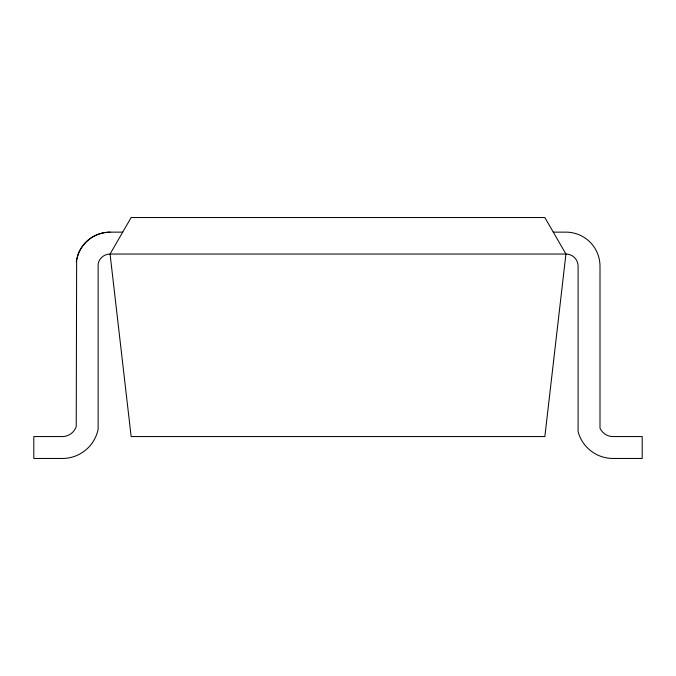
<?xml version="1.0" encoding="UTF-8"?>
<svg xmlns="http://www.w3.org/2000/svg" width="676" height="676" viewBox="0 0 676 676"><rect width="100%" height="100%" fill="white"/><g stroke="black" fill="none" stroke-linecap="round" stroke-linejoin="round"><path stroke-width="1.01" d="M553.289 232.138L565.93 232.138A34.07 34.07 0 0 1 600.001 266.209L600.001 428.128A14.23 14.23 0 0 0 612.997 436.561L642.2 436.561L642.2 458.463L612.997 458.463A36.132 36.132 0 0 1 578.098 431.694L578.098 266.209A12.168 12.168 0 0 0 565.93 254.041L544.856 217.537L131.144 217.537L110.07 254.041A12.168 12.168 0 0 0 98.138 263.834L98.138 429.201A36.504 36.504 0 0 1 62.361 458.463L33.8 458.463L33.8 436.561L62.361 436.561A14.602 14.602 0 0 0 76.236 426.505L76.641 259.626A34.079 34.079 0 0 1 87.576 240.622A34.248 34.248 0 0 1 110.07 232.138L122.711 232.138M76.236 261.671L78.298 253.897A34.011 34.011 0 0 1 99.152 233.947L104.535 232.595L110.07 232.138M565.93 254.041L544.856 436.561L131.144 436.561L110.07 254.041L565.93 254.041"/></g></svg>
